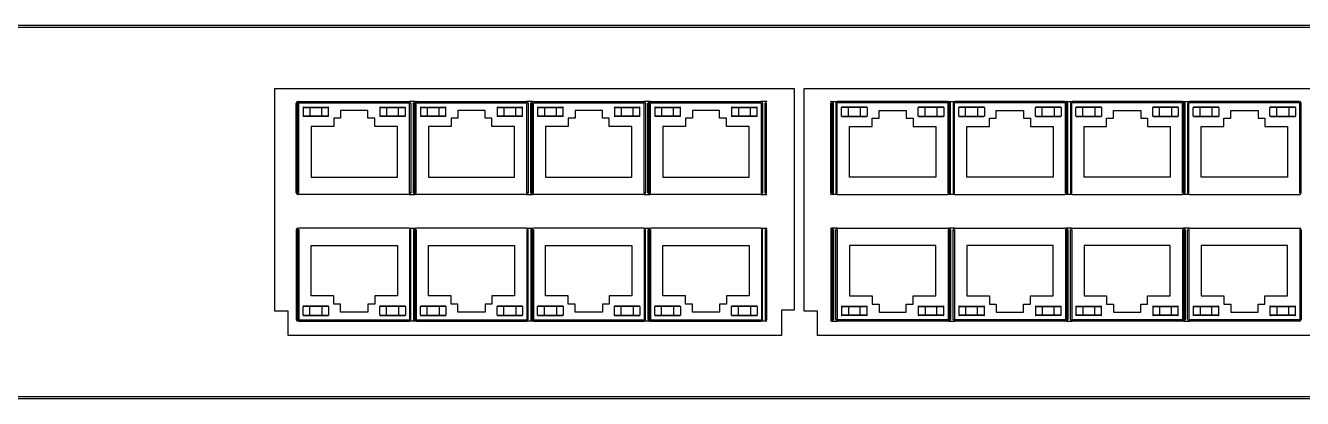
# Model space of a CAD drawing. Header units: inches. Extents: x 29 to 2254, y 8 to 2046.
# Drawn here: x 1955 to 2099.4, y 1106.9 to 1149.1 of the extents above; entities that cross this region are included whole.
import ezdxf

# ---------------------------------------------------------------- set-up
doc = ezdxf.new("R2010")
doc.units = ezdxf.units.IN
doc.header["$MEASUREMENT"] = 0

# ---------------------------------------------------------------- blocks, each defined once
blk = doc.blocks.new('net 1u')
for p, q in [((997685.89, 52129.94), (997685.89, 52140.06)), ((997686.03, 52129.89), (997686.03, 52140.11)), ((997686.03, 52129.94), (997686.03, 52140.06)), ((997686.18, 52129.89), (997686.18, 52140.11)), ((997686.18, 52140.11), (997698.71, 52140.11)), ((997686.23, 52140.26), (997698.67, 52140.26)), ((997686.66, 52139.59), (997686.66, 52138.61)), ((997686.66, 52139.59), (997689.55, 52139.59)), ((997686.7, 52139.63), (997689.51, 52139.63)), ((997687.43, 52139.63), (997687.43, 52138.57)), ((997688.78, 52138.57), (997688.78, 52139.63)), ((997689.55, 52138.61), (997689.55, 52139.59)), ((997690.9, 52139.24), (997690.9, 52138.36)), ((997693.99, 52139.24), (997690.9, 52139.24)), ((997693.99, 52138.36), (997693.99, 52139.24)), ((997695.34, 52139.59), (997695.34, 52138.61)), ((997695.34, 52139.59), (997698.23, 52139.59)), ((997695.38, 52139.63), (997698.19, 52139.63)), ((997696.11, 52139.63), (997696.11, 52138.57)), ((997697.46, 52138.57), (997697.46, 52139.63)), ((997698.23, 52138.61), (997698.23, 52139.59)), ((997699.34, 52140.26), (997698.67, 52140.26)), ((997698.71, 52129.89), (997698.71, 52140.11)), ((997698.86, 52140.06), (997698.86, 52129.94)), ((997699.15, 52129.94), (997699.15, 52140.06)), ((997699.29, 52129.89), (997699.29, 52140.11)), ((997699.29, 52129.94), (997699.29, 52140.06)), ((997699.44, 52129.89), (997699.44, 52140.11)), ((997699.44, 52140.11), (997711.97, 52140.11)), ((997699.49, 52140.26), (997711.92, 52140.26)), ((997699.92, 52139.59), (997699.92, 52138.61)), ((997699.92, 52139.59), (997702.81, 52139.59)), ((997699.96, 52139.63), (997702.77, 52139.63)), ((997700.69, 52139.63), (997700.69, 52138.57)), ((997702.04, 52138.57), (997702.04, 52139.63)), ((997702.81, 52138.61), (997702.81, 52139.59)), ((997704.16, 52139.24), (997704.16, 52138.36)), ((997707.25, 52139.24), (997704.16, 52139.24)), ((997707.25, 52138.36), (997707.25, 52139.24)), ((997708.6, 52139.59), (997708.6, 52138.61)), ((997708.6, 52139.59), (997711.49, 52139.59)), ((997708.64, 52139.63), (997711.45, 52139.63)), ((997709.37, 52139.63), (997709.37, 52138.57)), ((997710.72, 52138.57), (997710.72, 52139.63)), ((997711.49, 52138.61), (997711.49, 52139.59)), ((997712.6, 52140.26), (997711.92, 52140.26)), ((997711.97, 52129.89), (997711.97, 52140.11)), ((997712.12, 52140.06), (997712.12, 52129.94)), ((997712.41, 52129.94), (997712.41, 52140.06)), ((997712.55, 52129.89), (997712.55, 52140.11)), ((997712.55, 52129.94), (997712.55, 52140.06)), ((997712.7, 52129.89), (997712.7, 52140.11)), ((997712.7, 52140.11), (997725.23, 52140.11)), ((997712.74, 52140.26), (997725.18, 52140.26)), ((997713.18, 52139.59), (997713.18, 52138.61)), ((997713.18, 52139.59), (997716.07, 52139.59)), ((997713.22, 52139.63), (997716.03, 52139.63)), ((997713.95, 52139.63), (997713.95, 52138.57)), ((997715.3, 52138.57), (997715.3, 52139.63)), ((997716.07, 52138.61), (997716.07, 52139.59)), ((997717.42, 52139.24), (997717.42, 52138.36)), ((997720.51, 52139.24), (997717.42, 52139.24)), ((997720.51, 52138.36), (997720.51, 52139.24)), ((997721.86, 52139.59), (997721.86, 52138.61)), ((997721.86, 52139.59), (997724.75, 52139.59)), ((997721.89, 52139.63), (997724.71, 52139.63)), ((997722.63, 52139.63), (997722.63, 52138.57)), ((997723.98, 52138.57), (997723.98, 52139.63)), ((997724.75, 52138.61), (997724.75, 52139.59)), ((997725.86, 52140.26), (997725.18, 52140.26)), ((997725.23, 52129.89), (997725.23, 52140.11)), ((997725.38, 52140.06), (997725.38, 52129.94)), ((997725.66, 52129.94), (997725.66, 52140.06)), ((997725.81, 52129.89), (997725.81, 52140.11)), ((997725.81, 52129.94), (997725.81, 52140.06)), ((997725.95, 52129.89), (997725.95, 52140.11)), ((997725.95, 52140.11), (997738.49, 52140.11)), ((997726, 52140.26), (997738.44, 52140.26)), ((997726.44, 52139.59), (997726.44, 52138.61)), ((997726.44, 52139.59), (997729.33, 52139.59)), ((997726.47, 52139.63), (997729.29, 52139.63)), ((997727.21, 52139.63), (997727.21, 52138.57)), ((997728.56, 52138.57), (997728.56, 52139.63)), ((997729.33, 52138.61), (997729.33, 52139.59)), ((997730.68, 52139.24), (997730.68, 52138.36)), ((997733.76, 52139.24), (997730.68, 52139.24)), ((997733.76, 52138.36), (997733.76, 52139.24)), ((997735.11, 52139.59), (997735.11, 52138.61)), ((997735.11, 52139.59), (997738.01, 52139.59)), ((997735.15, 52139.63), (997737.97, 52139.63)), ((997735.89, 52139.63), (997735.89, 52138.57)), ((997737.24, 52138.57), (997737.24, 52139.63)), ((997738.01, 52138.61), (997738.01, 52139.59)), ((997739.12, 52140.26), (997738.44, 52140.26)), ((997738.49, 52129.89), (997738.49, 52140.11)), ((997738.63, 52140.06), (997738.63, 52129.94)), ((997738.92, 52129.94), (997738.92, 52140.06)), ((997739.07, 52129.89), (997739.07, 52140.11)), ((997746.34, 52129.89), (997746.34, 52140.11)), ((997746.44, 52140.26), (997747.11, 52140.26)), ((997746.48, 52129.89), (997746.48, 52140.11)), ((997746.48, 52129.94), (997746.48, 52140.06)), ((997746.63, 52129.94), (997746.63, 52140.06)), ((997746.92, 52140.06), (997746.92, 52129.94)), ((997747.06, 52129.89), (997747.06, 52140.11)), ((997759.6, 52140.11), (997747.06, 52140.11)), ((997759.55, 52140.26), (997747.11, 52140.26)), ((997747.54, 52138.61), (997747.54, 52139.59)), ((997750.44, 52139.59), (997747.54, 52139.59)), ((997750.4, 52139.63), (997747.58, 52139.63)), ((997748.32, 52138.57), (997748.32, 52139.63)), ((997749.67, 52139.63), (997749.67, 52138.57)), ((997750.44, 52139.59), (997750.44, 52138.61)), ((997751.79, 52138.36), (997751.79, 52139.24)), ((997751.79, 52139.24), (997754.87, 52139.24)), ((997754.87, 52139.24), (997754.87, 52138.36)), ((997756.22, 52138.61), (997756.22, 52139.59)), ((997759.12, 52139.59), (997756.22, 52139.59)), ((997759.08, 52139.63), (997756.26, 52139.63)), ((997756.99, 52138.57), (997756.99, 52139.63)), ((997758.34, 52139.63), (997758.34, 52138.57)), ((997759.12, 52139.59), (997759.12, 52138.61)), ((997759.6, 52129.89), (997759.6, 52140.11)), ((997759.69, 52140.26), (997760.37, 52140.26)), ((997759.74, 52129.89), (997759.74, 52140.11)), ((997759.74, 52129.94), (997759.74, 52140.06)), ((997759.89, 52129.94), (997759.89, 52140.06)), ((997760.18, 52140.06), (997760.18, 52129.94)), ((997760.32, 52129.89), (997760.32, 52140.11)), ((997772.86, 52140.11), (997760.32, 52140.11)), ((997772.81, 52140.26), (997760.37, 52140.26)), ((997760.8, 52138.61), (997760.8, 52139.59)), ((997763.7, 52139.59), (997760.8, 52139.59)), ((997763.66, 52139.63), (997760.84, 52139.63)), ((997761.57, 52138.57), (997761.57, 52139.63)), ((997762.92, 52139.63), (997762.92, 52138.57)), ((997763.7, 52139.59), (997763.7, 52138.61)), ((997765.05, 52138.36), (997765.05, 52139.24)), ((997765.05, 52139.24), (997768.13, 52139.24)), ((997768.13, 52139.24), (997768.13, 52138.36)), ((997769.48, 52138.61), (997769.48, 52139.59)), ((997772.37, 52139.59), (997769.48, 52139.59)), ((997772.34, 52139.63), (997769.52, 52139.63)), ((997770.25, 52138.57), (997770.25, 52139.63)), ((997771.6, 52139.63), (997771.6, 52138.57)), ((997772.37, 52139.59), (997772.37, 52138.61)), ((997772.86, 52129.89), (997772.86, 52140.11)), ((997772.95, 52140.26), (997773.63, 52140.26)), ((997773, 52129.89), (997773, 52140.11)), ((997773, 52129.94), (997773, 52140.06)), ((997773.15, 52129.94), (997773.15, 52140.06)), ((997773.43, 52140.06), (997773.43, 52129.94)), ((997773.58, 52129.89), (997773.58, 52140.11)), ((997786.11, 52140.11), (997773.58, 52140.11)), ((997786.07, 52140.26), (997773.63, 52140.26)), ((997774.06, 52138.61), (997774.06, 52139.59)), ((997776.95, 52139.59), (997774.06, 52139.59)), ((997776.92, 52139.63), (997774.1, 52139.63)), ((997774.83, 52138.57), (997774.83, 52139.63)), ((997776.18, 52139.63), (997776.18, 52138.57)), ((997776.95, 52139.59), (997776.95, 52138.61)), ((997778.3, 52138.36), (997778.3, 52139.24)), ((997778.3, 52139.24), (997781.39, 52139.24)), ((997781.39, 52139.24), (997781.39, 52138.36)), ((997782.74, 52138.61), (997782.74, 52139.59)), ((997785.63, 52139.59), (997782.74, 52139.59)), ((997785.59, 52139.63), (997782.78, 52139.63)), ((997783.51, 52138.57), (997783.51, 52139.63)), ((997784.86, 52139.63), (997784.86, 52138.57)), ((997785.63, 52139.59), (997785.63, 52138.61)), ((997786.11, 52129.89), (997786.11, 52140.11)), ((997786.21, 52140.26), (997786.89, 52140.26)), ((997786.26, 52129.89), (997786.26, 52140.11)), ((997786.26, 52129.94), (997786.26, 52140.06)), ((997786.4, 52129.94), (997786.4, 52140.06)), ((997786.69, 52140.06), (997786.69, 52129.94)), ((997786.84, 52129.89), (997786.84, 52140.11)), ((997799.37, 52140.11), (997786.84, 52140.11)), ((997799.32, 52140.26), (997786.89, 52140.26)), ((997787.32, 52138.61), (997787.32, 52139.59)), ((997790.21, 52139.59), (997787.32, 52139.59)), ((997790.17, 52139.63), (997787.36, 52139.63)), ((997788.09, 52138.57), (997788.09, 52139.63)), ((997789.44, 52139.63), (997789.44, 52138.57)), ((997790.21, 52139.59), (997790.21, 52138.61)), ((997791.56, 52138.36), (997791.56, 52139.24)), ((997791.56, 52139.24), (997794.65, 52139.24)), ((997794.65, 52139.24), (997794.65, 52138.36)), ((997796, 52138.61), (997796, 52139.59)), ((997798.89, 52139.59), (997796, 52139.59)), ((997798.85, 52139.63), (997796.04, 52139.63)), ((997796.77, 52138.57), (997796.77, 52139.63)), ((997798.12, 52139.63), (997798.12, 52138.57)), ((997798.89, 52139.59), (997798.89, 52138.61)), ((997799.37, 52129.89), (997799.37, 52140.11)), ((997799.52, 52129.94), (997799.52, 52140.06)), ((997689.55, 52138.61), (997686.66, 52138.61)), ((997689.51, 52138.57), (997686.7, 52138.57)), ((997690.13, 52138.36), (997690.13, 52137.41)), ((997690.9, 52138.36), (997690.13, 52138.36)), ((997694.76, 52138.36), (997693.99, 52138.36)), ((997694.76, 52137.41), (997694.76, 52138.36)), ((997698.23, 52138.61), (997695.34, 52138.61)), ((997698.19, 52138.57), (997695.38, 52138.57)), ((997702.81, 52138.61), (997699.92, 52138.61)), ((997702.77, 52138.57), (997699.96, 52138.57)), ((997703.39, 52138.36), (997703.39, 52137.41)), ((997704.16, 52138.36), (997703.39, 52138.36)), ((997708.02, 52138.36), (997707.25, 52138.36)), ((997708.02, 52137.41), (997708.02, 52138.36)), ((997711.49, 52138.61), (997708.6, 52138.61)), ((997711.45, 52138.57), (997708.64, 52138.57)), ((997716.07, 52138.61), (997713.18, 52138.61)), ((997716.03, 52138.57), (997713.22, 52138.57)), ((997716.65, 52138.36), (997716.65, 52137.41)), ((997717.42, 52138.36), (997716.65, 52138.36)), ((997721.28, 52138.36), (997720.51, 52138.36)), ((997721.28, 52137.41), (997721.28, 52138.36)), ((997724.75, 52138.61), (997721.86, 52138.61)), ((997724.71, 52138.57), (997721.89, 52138.57)), ((997729.33, 52138.61), (997726.44, 52138.61)), ((997729.29, 52138.57), (997726.47, 52138.57)), ((997729.91, 52138.36), (997729.91, 52137.41)), ((997730.68, 52138.36), (997729.91, 52138.36)), ((997734.54, 52138.36), (997733.76, 52138.36)), ((997734.54, 52137.41), (997734.54, 52138.36)), ((997738.01, 52138.61), (997735.11, 52138.61)), ((997737.97, 52138.57), (997735.15, 52138.57)), ((997747.54, 52138.61), (997750.44, 52138.61)), ((997747.58, 52138.57), (997750.4, 52138.57)), ((997751.02, 52137.41), (997751.02, 52138.36)), ((997751.02, 52138.36), (997751.79, 52138.36)), ((997754.87, 52138.36), (997755.64, 52138.36)), ((997755.64, 52138.36), (997755.64, 52137.41)), ((997756.22, 52138.61), (997759.12, 52138.61)), ((997756.26, 52138.57), (997759.08, 52138.57)), ((997760.8, 52138.61), (997763.7, 52138.61)), ((997760.84, 52138.57), (997763.66, 52138.57)), ((997764.27, 52137.41), (997764.27, 52138.36)), ((997764.27, 52138.36), (997765.05, 52138.36)), ((997768.13, 52138.36), (997768.9, 52138.36)), ((997768.9, 52138.36), (997768.9, 52137.41)), ((997769.48, 52138.61), (997772.37, 52138.61)), ((997769.52, 52138.57), (997772.34, 52138.57)), ((997774.06, 52138.61), (997776.95, 52138.61)), ((997774.1, 52138.57), (997776.92, 52138.57)), ((997777.53, 52137.41), (997777.53, 52138.36)), ((997777.53, 52138.36), (997778.3, 52138.36)), ((997781.39, 52138.36), (997782.16, 52138.36)), ((997782.16, 52138.36), (997782.16, 52137.41)), ((997782.74, 52138.61), (997785.63, 52138.61)), ((997782.78, 52138.57), (997785.59, 52138.57)), ((997787.32, 52138.61), (997790.21, 52138.61)), ((997787.36, 52138.57), (997790.17, 52138.57)), ((997790.79, 52137.41), (997790.79, 52138.36)), ((997790.79, 52138.36), (997791.56, 52138.36)), ((997794.65, 52138.36), (997795.42, 52138.36)), ((997795.42, 52138.36), (997795.42, 52137.41)), ((997796, 52138.61), (997798.89, 52138.61)), ((997796.04, 52138.57), (997798.85, 52138.57)), ((997687.57, 52137.41), (997687.57, 52131.69)), ((997690.13, 52137.41), (997687.57, 52137.41)), ((997697.33, 52137.41), (997694.76, 52137.41)), ((997697.33, 52131.69), (997697.33, 52137.41)), ((997700.83, 52137.41), (997700.83, 52131.69)), ((997703.39, 52137.41), (997700.83, 52137.41)), ((997710.58, 52137.41), (997708.02, 52137.41)), ((997710.58, 52131.69), (997710.58, 52137.41)), ((997714.08, 52137.41), (997714.08, 52131.69)), ((997716.65, 52137.41), (997714.08, 52137.41)), ((997723.84, 52137.41), (997721.28, 52137.41)), ((997723.84, 52131.69), (997723.84, 52137.41)), ((997727.34, 52137.41), (997727.34, 52131.69)), ((997729.91, 52137.41), (997727.34, 52137.41)), ((997737.1, 52137.41), (997734.54, 52137.41)), ((997737.1, 52131.69), (997737.1, 52137.41)), ((997748.45, 52131.69), (997748.45, 52137.41)), ((997748.45, 52137.41), (997751.02, 52137.41)), ((997755.64, 52137.41), (997758.21, 52137.41)), ((997758.21, 52137.41), (997758.21, 52131.69)), ((997761.71, 52131.69), (997761.71, 52137.41)), ((997761.71, 52137.41), (997764.27, 52137.41)), ((997768.9, 52137.41), (997771.47, 52137.41)), ((997771.47, 52137.41), (997771.47, 52131.69)), ((997774.97, 52131.69), (997774.97, 52137.41)), ((997774.97, 52137.41), (997777.53, 52137.41)), ((997782.16, 52137.41), (997784.73, 52137.41)), ((997784.73, 52137.41), (997784.73, 52131.69)), ((997788.23, 52131.69), (997788.23, 52137.41)), ((997788.23, 52137.41), (997790.79, 52137.41)), ((997795.42, 52137.41), (997797.98, 52137.41)), ((997797.98, 52137.41), (997797.98, 52131.69)), ((997687.57, 52131.69), (997697.33, 52131.69)), ((997700.83, 52131.69), (997710.58, 52131.69)), ((997714.08, 52131.69), (997723.84, 52131.69)), ((997727.34, 52131.69), (997737.1, 52131.69)), ((997758.21, 52131.69), (997748.45, 52131.69)), ((997771.47, 52131.69), (997761.71, 52131.69)), ((997784.73, 52131.69), (997774.97, 52131.69)), ((997797.98, 52131.69), (997788.23, 52131.69)), ((997698.67, 52129.75), (997686.23, 52129.75)), ((997698.67, 52129.75), (997699.34, 52129.75)), ((997711.92, 52129.75), (997699.49, 52129.75)), ((997711.92, 52129.75), (997712.6, 52129.75)), ((997725.18, 52129.75), (997712.74, 52129.75)), ((997725.18, 52129.75), (997725.86, 52129.75)), ((997738.44, 52129.75), (997726, 52129.75)), ((997738.44, 52129.75), (997739.12, 52129.75)), ((997747.11, 52129.75), (997746.44, 52129.75)), ((997747.11, 52129.75), (997759.55, 52129.75)), ((997760.37, 52129.75), (997759.69, 52129.75)), ((997760.37, 52129.75), (997772.81, 52129.75)), ((997773.63, 52129.75), (997772.95, 52129.75)), ((997773.63, 52129.75), (997786.07, 52129.75)), ((997786.89, 52129.75), (997786.21, 52129.75)), ((997786.89, 52129.75), (997799.32, 52129.75)), ((997698.67, 52125.93), (997686.23, 52125.93)), ((997698.67, 52125.93), (997699.34, 52125.93)), ((997711.92, 52125.93), (997699.49, 52125.93)), ((997711.92, 52125.93), (997712.6, 52125.93)), ((997725.18, 52125.93), (997712.74, 52125.93)), ((997725.18, 52125.93), (997725.86, 52125.93)), ((997738.44, 52125.93), (997726, 52125.93)), ((997738.44, 52125.93), (997739.12, 52125.93)), ((997747.11, 52125.93), (997746.44, 52125.93)), ((997747.11, 52125.93), (997759.55, 52125.93)), ((997760.37, 52125.93), (997759.69, 52125.93)), ((997760.37, 52125.93), (997772.81, 52125.93)), ((997773.63, 52125.93), (997772.95, 52125.93)), ((997773.63, 52125.93), (997786.07, 52125.93)), ((997786.89, 52125.93), (997786.21, 52125.93)), ((997786.89, 52125.93), (997799.32, 52125.93)), ((997685.89, 52125.74), (997685.89, 52115.61)), ((997686.03, 52125.79), (997686.03, 52115.57)), ((997686.03, 52125.74), (997686.03, 52115.61)), ((997686.18, 52125.79), (997686.18, 52115.57)), ((997698.71, 52125.79), (997698.71, 52115.57)), ((997698.86, 52115.61), (997698.86, 52125.74)), ((997699.15, 52125.74), (997699.15, 52115.61)), ((997699.29, 52125.79), (997699.29, 52115.57)), ((997699.29, 52125.74), (997699.29, 52115.61)), ((997699.44, 52125.79), (997699.44, 52115.57)), ((997711.97, 52125.79), (997711.97, 52115.57)), ((997712.12, 52115.61), (997712.12, 52125.74)), ((997712.41, 52125.74), (997712.41, 52115.61)), ((997712.55, 52125.79), (997712.55, 52115.57)), ((997712.55, 52125.74), (997712.55, 52115.61)), ((997712.7, 52125.79), (997712.7, 52115.57)), ((997725.23, 52125.79), (997725.23, 52115.57)), ((997725.38, 52115.61), (997725.38, 52125.74)), ((997725.66, 52125.74), (997725.66, 52115.61)), ((997725.81, 52125.79), (997725.81, 52115.57)), ((997725.81, 52125.74), (997725.81, 52115.61)), ((997725.95, 52125.79), (997725.95, 52115.57)), ((997738.49, 52125.79), (997738.49, 52115.57)), ((997738.63, 52115.61), (997738.63, 52125.74)), ((997738.92, 52125.74), (997738.92, 52115.61)), ((997739.07, 52125.79), (997739.07, 52115.57)), ((997746.34, 52125.79), (997746.34, 52115.57)), ((997746.48, 52125.79), (997746.48, 52115.57)), ((997746.48, 52125.74), (997746.48, 52115.61)), ((997746.63, 52125.74), (997746.63, 52115.61)), ((997746.92, 52115.61), (997746.92, 52125.74)), ((997747.06, 52125.79), (997747.06, 52115.57)), ((997759.6, 52125.79), (997759.6, 52115.57)), ((997759.74, 52125.79), (997759.74, 52115.57)), ((997759.74, 52125.74), (997759.74, 52115.61)), ((997759.89, 52125.74), (997759.89, 52115.61)), ((997760.18, 52115.61), (997760.18, 52125.74)), ((997760.32, 52125.79), (997760.32, 52115.57)), ((997772.86, 52125.79), (997772.86, 52115.57)), ((997773, 52125.79), (997773, 52115.57)), ((997773, 52125.74), (997773, 52115.61)), ((997773.15, 52125.74), (997773.15, 52115.61)), ((997773.43, 52115.61), (997773.43, 52125.74)), ((997773.58, 52125.79), (997773.58, 52115.57)), ((997786.11, 52125.79), (997786.11, 52115.57)), ((997786.26, 52125.79), (997786.26, 52115.57)), ((997786.26, 52125.74), (997786.26, 52115.61)), ((997786.4, 52125.74), (997786.4, 52115.61)), ((997786.69, 52115.61), (997786.69, 52125.74)), ((997786.84, 52125.79), (997786.84, 52115.57)), ((997799.37, 52125.79), (997799.37, 52115.57)), ((997799.52, 52125.74), (997799.52, 52115.61)), ((997687.57, 52118.27), (997687.57, 52123.98)), ((997687.57, 52123.98), (997697.33, 52123.98)), ((997697.33, 52123.98), (997697.33, 52118.27)), ((997700.83, 52118.27), (997700.83, 52123.98)), ((997700.83, 52123.98), (997710.58, 52123.98)), ((997710.58, 52123.98), (997710.58, 52118.27)), ((997714.08, 52118.27), (997714.08, 52123.98)), ((997714.08, 52123.98), (997723.84, 52123.98)), ((997723.84, 52123.98), (997723.84, 52118.27)), ((997727.34, 52118.27), (997727.34, 52123.98)), ((997727.34, 52123.98), (997737.1, 52123.98)), ((997737.1, 52123.98), (997737.1, 52118.27)), ((997748.45, 52123.98), (997748.45, 52118.27)), ((997758.21, 52123.98), (997748.45, 52123.98)), ((997758.21, 52118.27), (997758.21, 52123.98)), ((997761.71, 52123.98), (997761.71, 52118.27)), ((997771.47, 52123.98), (997761.71, 52123.98)), ((997771.47, 52118.27), (997771.47, 52123.98)), ((997774.97, 52123.98), (997774.97, 52118.27)), ((997784.73, 52123.98), (997774.97, 52123.98)), ((997784.73, 52118.27), (997784.73, 52123.98)), ((997788.23, 52123.98), (997788.23, 52118.27)), ((997797.98, 52123.98), (997788.23, 52123.98)), ((997797.98, 52118.27), (997797.98, 52123.98)), ((997690.13, 52118.27), (997687.57, 52118.27)), ((997690.13, 52117.32), (997690.13, 52118.27)), ((997690.9, 52117.32), (997690.13, 52117.32)), ((997690.9, 52116.43), (997690.9, 52117.32)), ((997693.99, 52117.32), (997693.99, 52116.43)), ((997694.76, 52117.32), (997693.99, 52117.32)), ((997694.76, 52118.27), (997694.76, 52117.32)), ((997697.33, 52118.27), (997694.76, 52118.27)), ((997703.39, 52118.27), (997700.83, 52118.27)), ((997703.39, 52117.32), (997703.39, 52118.27)), ((997704.16, 52117.32), (997703.39, 52117.32)), ((997704.16, 52116.43), (997704.16, 52117.32)), ((997707.25, 52117.32), (997707.25, 52116.43)), ((997708.02, 52117.32), (997707.25, 52117.32)), ((997708.02, 52118.27), (997708.02, 52117.32)), ((997710.58, 52118.27), (997708.02, 52118.27)), ((997716.65, 52118.27), (997714.08, 52118.27)), ((997716.65, 52117.32), (997716.65, 52118.27)), ((997717.42, 52117.32), (997716.65, 52117.32)), ((997717.42, 52116.43), (997717.42, 52117.32)), ((997720.51, 52117.32), (997720.51, 52116.43)), ((997721.28, 52117.32), (997720.51, 52117.32)), ((997721.28, 52118.27), (997721.28, 52117.32)), ((997723.84, 52118.27), (997721.28, 52118.27)), ((997729.91, 52118.27), (997727.34, 52118.27)), ((997729.91, 52117.32), (997729.91, 52118.27)), ((997730.68, 52117.32), (997729.91, 52117.32)), ((997730.68, 52116.43), (997730.68, 52117.32)), ((997733.76, 52117.32), (997733.76, 52116.43)), ((997734.54, 52117.32), (997733.76, 52117.32)), ((997734.54, 52118.27), (997734.54, 52117.32)), ((997737.1, 52118.27), (997734.54, 52118.27)), ((997748.45, 52118.27), (997751.02, 52118.27)), ((997751.02, 52118.27), (997751.02, 52117.32)), ((997751.02, 52117.32), (997751.79, 52117.32)), ((997751.79, 52117.32), (997751.79, 52116.43)), ((997754.87, 52116.43), (997754.87, 52117.32)), ((997754.87, 52117.32), (997755.64, 52117.32)), ((997755.64, 52117.32), (997755.64, 52118.27)), ((997755.64, 52118.27), (997758.21, 52118.27)), ((997761.71, 52118.27), (997764.27, 52118.27)), ((997764.27, 52118.27), (997764.27, 52117.32)), ((997764.27, 52117.32), (997765.05, 52117.32)), ((997765.05, 52117.32), (997765.05, 52116.43)), ((997768.13, 52116.43), (997768.13, 52117.32)), ((997768.13, 52117.32), (997768.9, 52117.32)), ((997768.9, 52117.32), (997768.9, 52118.27)), ((997768.9, 52118.27), (997771.47, 52118.27)), ((997774.97, 52118.27), (997777.53, 52118.27)), ((997777.53, 52118.27), (997777.53, 52117.32)), ((997777.53, 52117.32), (997778.3, 52117.32)), ((997778.3, 52117.32), (997778.3, 52116.43)), ((997781.39, 52116.43), (997781.39, 52117.32)), ((997781.39, 52117.32), (997782.16, 52117.32)), ((997782.16, 52117.32), (997782.16, 52118.27)), ((997782.16, 52118.27), (997784.73, 52118.27)), ((997788.23, 52118.27), (997790.79, 52118.27)), ((997790.79, 52118.27), (997790.79, 52117.32)), ((997790.79, 52117.32), (997791.56, 52117.32)), ((997791.56, 52117.32), (997791.56, 52116.43)), ((997794.65, 52116.43), (997794.65, 52117.32)), ((997794.65, 52117.32), (997795.42, 52117.32)), ((997795.42, 52117.32), (997795.42, 52118.27)), ((997795.42, 52118.27), (997797.98, 52118.27)), ((997686.66, 52116.09), (997686.66, 52117.07)), ((997689.55, 52117.07), (997686.66, 52117.07)), ((997686.66, 52116.09), (997689.55, 52116.09)), ((997689.51, 52117.11), (997686.7, 52117.11)), ((997686.7, 52116.05), (997689.51, 52116.05)), ((997687.43, 52116.05), (997687.43, 52117.11)), ((997688.78, 52117.11), (997688.78, 52116.05)), ((997689.55, 52117.07), (997689.55, 52116.09)), ((997693.99, 52116.43), (997690.9, 52116.43)), ((997695.34, 52116.09), (997695.34, 52117.07)), ((997698.23, 52117.07), (997695.34, 52117.07)), ((997695.34, 52116.09), (997698.23, 52116.09)), ((997698.19, 52117.11), (997695.38, 52117.11)), ((997695.38, 52116.05), (997698.19, 52116.05)), ((997696.11, 52116.05), (997696.11, 52117.11)), ((997697.46, 52117.11), (997697.46, 52116.05)), ((997698.23, 52117.07), (997698.23, 52116.09)), ((997699.92, 52116.09), (997699.92, 52117.07)), ((997702.81, 52117.07), (997699.92, 52117.07)), ((997699.92, 52116.09), (997702.81, 52116.09)), ((997702.77, 52117.11), (997699.96, 52117.11)), ((997699.96, 52116.05), (997702.77, 52116.05)), ((997700.69, 52116.05), (997700.69, 52117.11)), ((997702.04, 52117.11), (997702.04, 52116.05)), ((997702.81, 52117.07), (997702.81, 52116.09)), ((997707.25, 52116.43), (997704.16, 52116.43)), ((997708.6, 52116.09), (997708.6, 52117.07)), ((997711.49, 52117.07), (997708.6, 52117.07)), ((997708.6, 52116.09), (997711.49, 52116.09)), ((997711.45, 52117.11), (997708.64, 52117.11)), ((997708.64, 52116.05), (997711.45, 52116.05)), ((997709.37, 52116.05), (997709.37, 52117.11)), ((997710.72, 52117.11), (997710.72, 52116.05)), ((997711.49, 52117.07), (997711.49, 52116.09)), ((997713.18, 52116.09), (997713.18, 52117.07)), ((997716.07, 52117.07), (997713.18, 52117.07)), ((997713.18, 52116.09), (997716.07, 52116.09)), ((997716.03, 52117.11), (997713.22, 52117.11)), ((997713.22, 52116.05), (997716.03, 52116.05)), ((997713.95, 52116.05), (997713.95, 52117.11)), ((997715.3, 52117.11), (997715.3, 52116.05)), ((997716.07, 52117.07), (997716.07, 52116.09)), ((997720.51, 52116.43), (997717.42, 52116.43)), ((997721.86, 52116.09), (997721.86, 52117.07)), ((997724.75, 52117.07), (997721.86, 52117.07)), ((997721.86, 52116.09), (997724.75, 52116.09)), ((997724.71, 52117.11), (997721.89, 52117.11)), ((997721.89, 52116.05), (997724.71, 52116.05)), ((997722.63, 52116.05), (997722.63, 52117.11)), ((997723.98, 52117.11), (997723.98, 52116.05)), ((997724.75, 52117.07), (997724.75, 52116.09)), ((997726.44, 52116.09), (997726.44, 52117.07)), ((997729.33, 52117.07), (997726.44, 52117.07)), ((997726.44, 52116.09), (997729.33, 52116.09)), ((997729.29, 52117.11), (997726.47, 52117.11)), ((997726.47, 52116.05), (997729.29, 52116.05)), ((997727.21, 52116.05), (997727.21, 52117.11)), ((997728.56, 52117.11), (997728.56, 52116.05)), ((997729.33, 52117.07), (997729.33, 52116.09)), ((997733.76, 52116.43), (997730.68, 52116.43)), ((997735.11, 52116.09), (997735.11, 52117.07)), ((997738.01, 52117.07), (997735.11, 52117.07)), ((997735.11, 52116.09), (997738.01, 52116.09)), ((997737.97, 52117.11), (997735.15, 52117.11)), ((997735.15, 52116.05), (997737.97, 52116.05)), ((997735.89, 52116.05), (997735.89, 52117.11)), ((997737.24, 52117.11), (997737.24, 52116.05)), ((997738.01, 52117.07), (997738.01, 52116.09)), ((997747.54, 52117.07), (997747.54, 52116.09)), ((997747.54, 52117.07), (997750.44, 52117.07)), ((997750.44, 52116.09), (997747.54, 52116.09)), ((997747.58, 52117.11), (997750.4, 52117.11)), ((997750.4, 52116.05), (997747.58, 52116.05)), ((997748.32, 52117.11), (997748.32, 52116.05)), ((997749.67, 52116.05), (997749.67, 52117.11)), ((997750.44, 52116.09), (997750.44, 52117.07)), ((997751.79, 52116.43), (997754.87, 52116.43)), ((997756.22, 52117.07), (997756.22, 52116.09)), ((997756.22, 52117.07), (997759.12, 52117.07)), ((997759.12, 52116.09), (997756.22, 52116.09)), ((997756.26, 52117.11), (997759.08, 52117.11)), ((997759.08, 52116.05), (997756.26, 52116.05)), ((997756.99, 52117.11), (997756.99, 52116.05)), ((997758.34, 52116.05), (997758.34, 52117.11)), ((997759.12, 52116.09), (997759.12, 52117.07)), ((997760.8, 52117.07), (997760.8, 52116.09)), ((997760.8, 52117.07), (997763.7, 52117.07)), ((997763.7, 52116.09), (997760.8, 52116.09)), ((997760.84, 52117.11), (997763.66, 52117.11)), ((997763.66, 52116.05), (997760.84, 52116.05)), ((997761.57, 52117.11), (997761.57, 52116.05)), ((997762.92, 52116.05), (997762.92, 52117.11)), ((997763.7, 52116.09), (997763.7, 52117.07)), ((997765.05, 52116.43), (997768.13, 52116.43)), ((997769.48, 52117.07), (997769.48, 52116.09)), ((997769.48, 52117.07), (997772.37, 52117.07)), ((997772.37, 52116.09), (997769.48, 52116.09)), ((997769.52, 52117.11), (997772.34, 52117.11)), ((997772.34, 52116.05), (997769.52, 52116.05)), ((997770.25, 52117.11), (997770.25, 52116.05)), ((997771.6, 52116.05), (997771.6, 52117.11)), ((997772.37, 52116.09), (997772.37, 52117.07)), ((997774.06, 52117.07), (997774.06, 52116.09)), ((997774.06, 52117.07), (997776.95, 52117.07)), ((997776.95, 52116.09), (997774.06, 52116.09)), ((997774.1, 52117.11), (997776.92, 52117.11)), ((997776.92, 52116.05), (997774.1, 52116.05)), ((997774.83, 52117.11), (997774.83, 52116.05)), ((997776.18, 52116.05), (997776.18, 52117.11)), ((997776.95, 52116.09), (997776.95, 52117.07)), ((997778.3, 52116.43), (997781.39, 52116.43)), ((997782.74, 52117.07), (997782.74, 52116.09)), ((997782.74, 52117.07), (997785.63, 52117.07)), ((997785.63, 52116.09), (997782.74, 52116.09)), ((997782.78, 52117.11), (997785.59, 52117.11)), ((997785.59, 52116.05), (997782.78, 52116.05)), ((997783.51, 52117.11), (997783.51, 52116.05)), ((997784.86, 52116.05), (997784.86, 52117.11)), ((997785.63, 52116.09), (997785.63, 52117.07)), ((997787.32, 52117.07), (997787.32, 52116.09)), ((997787.32, 52117.07), (997790.21, 52117.07)), ((997790.21, 52116.09), (997787.32, 52116.09)), ((997787.36, 52117.11), (997790.17, 52117.11)), ((997790.17, 52116.05), (997787.36, 52116.05)), ((997788.09, 52117.11), (997788.09, 52116.05)), ((997789.44, 52116.05), (997789.44, 52117.11)), ((997790.21, 52116.09), (997790.21, 52117.07)), ((997791.56, 52116.43), (997794.65, 52116.43)), ((997796, 52117.07), (997796, 52116.09)), ((997796, 52117.07), (997798.89, 52117.07)), ((997798.89, 52116.09), (997796, 52116.09)), ((997796.04, 52117.11), (997798.85, 52117.11)), ((997798.85, 52116.05), (997796.04, 52116.05)), ((997796.77, 52117.11), (997796.77, 52116.05)), ((997798.12, 52116.05), (997798.12, 52117.11)), ((997798.89, 52116.09), (997798.89, 52117.07)), ((997686.18, 52115.57), (997698.71, 52115.57)), ((997686.23, 52115.42), (997698.67, 52115.42)), ((997699.34, 52115.42), (997698.67, 52115.42)), ((997699.44, 52115.57), (997711.97, 52115.57)), ((997699.49, 52115.42), (997711.92, 52115.42)), ((997712.6, 52115.42), (997711.92, 52115.42)), ((997712.7, 52115.57), (997725.23, 52115.57)), ((997712.74, 52115.42), (997725.18, 52115.42)), ((997725.86, 52115.42), (997725.18, 52115.42)), ((997725.95, 52115.57), (997738.49, 52115.57)), ((997726, 52115.42), (997738.44, 52115.42)), ((997739.12, 52115.42), (997738.44, 52115.42)), ((997746.44, 52115.42), (997747.11, 52115.42)), ((997759.6, 52115.57), (997747.06, 52115.57)), ((997759.55, 52115.42), (997747.11, 52115.42)), ((997759.69, 52115.42), (997760.37, 52115.42)), ((997772.86, 52115.57), (997760.32, 52115.57)), ((997772.81, 52115.42), (997760.37, 52115.42)), ((997772.95, 52115.42), (997773.63, 52115.42)), ((997786.11, 52115.57), (997773.58, 52115.57)), ((997786.07, 52115.42), (997773.63, 52115.42)), ((997786.21, 52115.42), (997786.89, 52115.42)), ((997799.37, 52115.57), (997786.84, 52115.57)), ((997799.32, 52115.42), (997786.89, 52115.42))]:
    blk.add_line(p, q)
for points in [[(997414.23, 52106.68), (997813.12, 52106.68, 0.414214), (997814.19, 52107.75), (997814.19, 52147.78, 0.414214), (997813.12, 52148.84), (997414.23, 52148.84, 0.414214), (997413.17, 52147.78), (997413.17, 52107.75, 0.414214)], [(997414.23, 52106.89), (997813.12, 52106.89, 0.414214), (997813.97, 52107.75), (997813.97, 52147.78, 0.414214), (997813.12, 52148.63), (997414.23, 52148.63, 0.414214), (997413.38, 52147.78), (997413.38, 52107.75, 0.414214)]]:
    blk.add_lwpolyline(points, format="xyb", close=True)
for points in [[(997684.98, 52113.8), (997684.98, 52113.8), (997684.98, 52116.55), (997683.47, 52116.55), (997683.47, 52141.74), (997742.19, 52141.74), (997742.19, 52116.67), (997740.75, 52116.67), (997740.75, 52113.8), (997684.98, 52113.8)], [(997744.84, 52113.79), (997744.84, 52113.79), (997744.84, 52116.54), (997743.33, 52116.54), (997743.33, 52141.73), (997802.05, 52141.73), (997802.05, 52116.66), (997800.61, 52116.66), (997800.61, 52113.79), (997744.84, 52113.79)]]:
    blk.add_lwpolyline(points)
for centre, radius, start, end in [((997686.08, 52140.06), 0.193, 90, 180), ((997686.23, 52140.06), 0.193, 90, 180), ((997686.7, 52139.59), 0.0386, 90.0001, 180), ((997689.51, 52139.59), 0.0386, 0, 89.9997), ((997695.38, 52139.59), 0.0386, 90.0001, 180), ((997698.19, 52139.59), 0.0386, 0, 89.9998), ((997698.67, 52140.06), 0.193, 0, 90), ((997699.34, 52140.06), 0.193, 90, 180), ((997699.49, 52140.06), 0.193, 90, 180), ((997699.96, 52139.59), 0.0386, 90.0001, 180), ((997702.77, 52139.59), 0.0386, 0, 89.9997), ((997708.64, 52139.59), 0.0386, 90.0001, 180), ((997711.45, 52139.59), 0.0386, 0, 89.9998), ((997711.92, 52140.06), 0.193, 0, 90), ((997712.6, 52140.06), 0.193, 90, 180), ((997712.74, 52140.06), 0.193, 90, 180), ((997713.22, 52139.59), 0.0386, 90.0001, 180), ((997716.03, 52139.59), 0.0386, 0, 89.9997), ((997721.89, 52139.59), 0.0386, 90.0001, 180), ((997724.71, 52139.59), 0.0386, 0, 89.9998), ((997725.18, 52140.06), 0.193, 0, 90), ((997725.86, 52140.06), 0.193, 90, 180), ((997726, 52140.06), 0.193, 90, 180), ((997726.47, 52139.59), 0.0386, 90.0001, 180), ((997729.29, 52139.59), 0.0386, 0, 89.9997), ((997735.15, 52139.59), 0.0386, 90.0001, 180), ((997737.97, 52139.59), 0.0386, 0, 89.9998), ((997738.44, 52140.06), 0.193, 0, 90), ((997739.12, 52140.06), 0.193, 90, 180), ((997746.29, 52140.06), 0.193, 0, 90), ((997746.44, 52140.06), 0.193, 0, 90), ((997747.11, 52140.06), 0.193, 90, 180), ((997747.58, 52139.59), 0.0386, 90.0002, 180), ((997750.4, 52139.59), 0.0386, 0, 89.9999), ((997756.26, 52139.59), 0.0386, 90.0003, 180), ((997759.08, 52139.59), 0.0386, 0, 89.9999), ((997759.55, 52140.06), 0.193, 0, 90), ((997759.69, 52140.06), 0.193, 0, 90), ((997760.37, 52140.06), 0.193, 90, 180), ((997760.84, 52139.59), 0.0386, 90.0002, 180), ((997763.66, 52139.59), 0.0386, 0, 89.9999), ((997769.52, 52139.59), 0.0386, 90.0003, 180), ((997772.34, 52139.59), 0.0386, 0, 89.9999), ((997772.81, 52140.06), 0.193, 0, 90), ((997772.95, 52140.06), 0.193, 0, 90), ((997773.63, 52140.06), 0.193, 90, 180), ((997774.1, 52139.59), 0.0386, 90.0002, 180), ((997776.92, 52139.59), 0.0386, 0, 89.9999), ((997782.78, 52139.59), 0.0386, 90.0003, 180), ((997785.59, 52139.59), 0.0386, 0, 89.9999), ((997786.07, 52140.06), 0.193, 0, 90), ((997786.21, 52140.06), 0.193, 0, 90), ((997786.89, 52140.06), 0.193, 90, 180), ((997787.36, 52139.59), 0.0386, 90.0002, 180), ((997790.17, 52139.59), 0.0386, 0, 89.9999), ((997796.04, 52139.59), 0.0386, 90.0003, 180), ((997798.85, 52139.59), 0.0386, 0, 89.9999), ((997799.32, 52140.06), 0.193, 0, 90), ((997686.7, 52138.61), 0.0386, 180, 269.9996), ((997689.51, 52138.61), 0.0386, 270.0001, 0), ((997695.38, 52138.61), 0.0386, 180, 269.9998), ((997698.19, 52138.61), 0.0386, 270.0001, 0), ((997699.96, 52138.61), 0.0386, 180, 269.9996), ((997702.77, 52138.61), 0.0386, 270.0001, 0), ((997708.64, 52138.61), 0.0386, 180, 269.9998), ((997711.45, 52138.61), 0.0386, 270.0001, 0), ((997713.22, 52138.61), 0.0386, 180, 269.9996), ((997716.03, 52138.61), 0.0386, 270.0001, 0), ((997721.89, 52138.61), 0.0386, 180, 269.9998), ((997724.71, 52138.61), 0.0386, 270.0001, 0), ((997726.47, 52138.61), 0.0386, 180, 269.9996), ((997729.29, 52138.61), 0.0386, 270.0001, 0), ((997735.15, 52138.61), 0.0386, 180, 269.9998), ((997737.97, 52138.61), 0.0386, 270.0001, 0), ((997747.58, 52138.61), 0.0386, 180, 269.9999), ((997750.4, 52138.61), 0.0386, 270.0002, 0), ((997756.26, 52138.61), 0.0386, 180, 269.9999), ((997759.08, 52138.61), 0.0386, 270.0004, 0), ((997760.84, 52138.61), 0.0386, 180, 269.9999), ((997763.66, 52138.61), 0.0386, 270.0002, 0), ((997769.52, 52138.61), 0.0386, 180, 269.9999), ((997772.34, 52138.61), 0.0386, 270.0004, 0), ((997774.1, 52138.61), 0.0386, 180, 269.9999), ((997776.92, 52138.61), 0.0386, 270.0002, 0), ((997782.78, 52138.61), 0.0386, 180, 269.9999), ((997785.59, 52138.61), 0.0386, 270.0004, 0), ((997787.36, 52138.61), 0.0386, 180, 269.9999), ((997790.17, 52138.61), 0.0386, 270.0002, 0), ((997796.04, 52138.61), 0.0386, 180, 269.9999), ((997798.85, 52138.61), 0.0386, 270.0004, 0), ((997686.08, 52129.94), 0.193, 180, 270), ((997685.84, 52130.03), 0.193, 314.427, 0), ((997686.23, 52129.94), 0.193, 180, 270), ((997685.99, 52130.03), 0.193, 314.427, 0), ((997698.67, 52129.94), 0.193, 270, 0), ((997698.91, 52130.03), 0.193, 180, 210.382), ((997699.34, 52129.94), 0.193, 180, 270), ((997699.1, 52130.03), 0.193, 314.427, 0), ((997699.49, 52129.94), 0.193, 180, 270), ((997699.24, 52130.03), 0.193, 314.427, 0), ((997711.92, 52129.94), 0.193, 270, 0), ((997712.16, 52130.03), 0.193, 180, 210.382), ((997712.6, 52129.94), 0.193, 180, 270), ((997712.36, 52130.03), 0.193, 314.427, 0), ((997712.74, 52129.94), 0.193, 180, 270), ((997712.5, 52130.03), 0.193, 314.427, 0), ((997725.18, 52129.94), 0.193, 270, 0), ((997725.42, 52130.03), 0.193, 180, 210.382), ((997725.86, 52129.94), 0.193, 180, 270), ((997725.62, 52130.03), 0.193, 314.427, 0), ((997726, 52129.94), 0.193, 180, 270), ((997725.76, 52130.03), 0.193, 314.427, 0), ((997738.44, 52129.94), 0.193, 270, 0), ((997738.68, 52130.03), 0.193, 180, 210.382), ((997739.12, 52129.94), 0.193, 180, 270), ((997738.87, 52130.03), 0.193, 314.427, 0), ((997746.29, 52129.94), 0.193, 270, 0), ((997746.53, 52130.03), 0.193, 180, 225.573), ((997746.44, 52129.94), 0.193, 270, 0), ((997746.68, 52130.03), 0.193, 180, 225.573), ((997747.11, 52129.94), 0.193, 180, 270), ((997746.87, 52130.03), 0.193, 329.618, 0), ((997759.55, 52129.94), 0.193, 270, 0), ((997759.79, 52130.03), 0.193, 180, 225.573), ((997759.69, 52129.94), 0.193, 270, 0), ((997759.94, 52130.03), 0.193, 180, 225.573), ((997760.37, 52129.94), 0.193, 180, 270), ((997760.13, 52130.03), 0.193, 329.618, 0), ((997772.81, 52129.94), 0.193, 270, 0), ((997773.05, 52130.03), 0.193, 180, 225.573), ((997772.95, 52129.94), 0.193, 270, 0), ((997773.19, 52130.03), 0.193, 180, 225.573), ((997773.63, 52129.94), 0.193, 180, 270), ((997773.39, 52130.03), 0.193, 329.618, 0), ((997786.07, 52129.94), 0.193, 270, 0), ((997786.31, 52130.03), 0.193, 180, 225.573), ((997786.21, 52129.94), 0.193, 270, 0), ((997786.45, 52130.03), 0.193, 180, 225.573), ((997786.89, 52129.94), 0.193, 180, 270), ((997786.64, 52130.03), 0.193, 329.618, 0), ((997799.32, 52129.94), 0.193, 270, 0), ((997799.57, 52130.03), 0.193, 180, 225.573), ((997686.08, 52125.74), 0.193, 90, 180), ((997686.23, 52125.74), 0.193, 90, 180), ((997698.67, 52125.74), 0.193, 0, 90), ((997699.34, 52125.74), 0.193, 90, 180), ((997699.49, 52125.74), 0.193, 90, 180), ((997711.92, 52125.74), 0.193, 0, 90), ((997712.6, 52125.74), 0.193, 90, 180), ((997712.74, 52125.74), 0.193, 90, 180), ((997725.18, 52125.74), 0.193, 0, 90), ((997725.86, 52125.74), 0.193, 90, 180), ((997726, 52125.74), 0.193, 90, 180), ((997738.44, 52125.74), 0.193, 0, 90), ((997739.12, 52125.74), 0.193, 90, 180), ((997746.29, 52125.74), 0.193, 0, 90), ((997746.44, 52125.74), 0.193, 0, 90), ((997747.11, 52125.74), 0.193, 90, 180), ((997759.55, 52125.74), 0.193, 0, 90), ((997759.69, 52125.74), 0.193, 0, 90), ((997760.37, 52125.74), 0.193, 90, 180), ((997772.81, 52125.74), 0.193, 0, 90), ((997772.95, 52125.74), 0.193, 0, 90), ((997773.63, 52125.74), 0.193, 90, 180), ((997786.07, 52125.74), 0.193, 0, 90), ((997786.21, 52125.74), 0.193, 0, 90), ((997786.89, 52125.74), 0.193, 90, 180), ((997799.32, 52125.74), 0.193, 0, 90), ((997685.84, 52125.65), 0.193, 0, 45.573), ((997685.99, 52125.65), 0.193, 0, 45.573), ((997698.91, 52125.65), 0.193, 149.618, 180), ((997699.1, 52125.65), 0.193, 0, 45.573), ((997699.24, 52125.65), 0.193, 0, 45.573), ((997712.16, 52125.65), 0.193, 149.618, 180), ((997712.36, 52125.65), 0.193, 0, 45.573), ((997712.5, 52125.65), 0.193, 0, 45.573), ((997725.42, 52125.65), 0.193, 149.618, 180), ((997725.62, 52125.65), 0.193, 0, 45.573), ((997725.76, 52125.65), 0.193, 0, 45.573), ((997738.68, 52125.65), 0.193, 149.618, 180), ((997738.87, 52125.65), 0.193, 0, 45.573), ((997746.53, 52125.65), 0.193, 134.427, 180), ((997746.68, 52125.65), 0.193, 134.427, 180), ((997746.87, 52125.65), 0.193, 0, 30.382), ((997759.79, 52125.65), 0.193, 134.427, 180), ((997759.94, 52125.65), 0.193, 134.427, 180), ((997760.13, 52125.65), 0.193, 0, 30.382), ((997773.05, 52125.65), 0.193, 134.427, 180), ((997773.19, 52125.65), 0.193, 134.427, 180), ((997773.39, 52125.65), 0.193, 0, 30.382), ((997786.31, 52125.65), 0.193, 134.427, 180), ((997786.45, 52125.65), 0.193, 134.427, 180), ((997786.64, 52125.65), 0.193, 0, 30.382), ((997799.57, 52125.65), 0.193, 134.427, 180), ((997686.7, 52117.07), 0.0386, 90.0004, 180), ((997686.7, 52116.09), 0.0386, 180, 269.9999), ((997689.51, 52117.07), 0.0386, 0, 89.9999), ((997689.51, 52116.09), 0.0386, 270.0003, 0), ((997695.38, 52117.07), 0.0386, 90.0002, 180), ((997695.38, 52116.09), 0.0386, 180, 269.9999), ((997698.19, 52117.07), 0.0386, 0, 89.9999), ((997698.19, 52116.09), 0.0386, 270.0002, 0), ((997699.96, 52117.07), 0.0386, 90.0004, 180), ((997699.96, 52116.09), 0.0386, 180, 269.9999), ((997702.77, 52117.07), 0.0386, 0, 89.9999), ((997702.77, 52116.09), 0.0386, 270.0003, 0), ((997708.64, 52117.07), 0.0386, 90.0002, 180), ((997708.64, 52116.09), 0.0386, 180, 269.9999), ((997711.45, 52117.07), 0.0386, 0, 89.9999), ((997711.45, 52116.09), 0.0386, 270.0002, 0), ((997713.22, 52117.07), 0.0386, 90.0004, 180), ((997713.22, 52116.09), 0.0386, 180, 269.9999), ((997716.03, 52117.07), 0.0386, 0, 89.9999), ((997716.03, 52116.09), 0.0386, 270.0003, 0), ((997721.89, 52117.07), 0.0386, 90.0002, 180), ((997721.89, 52116.09), 0.0386, 180, 269.9999), ((997724.71, 52117.07), 0.0386, 0, 89.9999), ((997724.71, 52116.09), 0.0386, 270.0002, 0), ((997726.47, 52117.07), 0.0386, 90.0004, 180), ((997726.47, 52116.09), 0.0386, 180, 269.9999), ((997729.29, 52117.07), 0.0386, 0, 89.9999), ((997729.29, 52116.09), 0.0386, 270.0003, 0), ((997735.15, 52117.07), 0.0386, 90.0002, 180), ((997735.15, 52116.09), 0.0386, 180, 269.9999), ((997737.97, 52117.07), 0.0386, 0, 89.9999), ((997737.97, 52116.09), 0.0386, 270.0002, 0), ((997747.58, 52117.07), 0.0386, 90.0001, 180), ((997747.58, 52116.09), 0.0386, 180, 269.9998), ((997750.4, 52117.07), 0.0386, 0, 89.9998), ((997750.4, 52116.09), 0.0386, 270.0001, 0), ((997756.26, 52117.07), 0.0386, 90.0001, 180), ((997756.26, 52116.09), 0.0386, 180, 269.9997), ((997759.08, 52117.07), 0.0386, 0, 89.9996), ((997759.08, 52116.09), 0.0386, 270.0001, 0), ((997760.84, 52117.07), 0.0386, 90.0001, 180), ((997760.84, 52116.09), 0.0386, 180, 269.9998), ((997763.66, 52117.07), 0.0386, 0, 89.9998), ((997763.66, 52116.09), 0.0386, 270.0001, 0), ((997769.52, 52117.07), 0.0386, 90.0001, 180), ((997769.52, 52116.09), 0.0386, 180, 269.9997), ((997772.34, 52117.07), 0.0386, 0, 89.9996), ((997772.34, 52116.09), 0.0386, 270.0001, 0), ((997774.1, 52117.07), 0.0386, 90.0001, 180), ((997774.1, 52116.09), 0.0386, 180, 269.9998), ((997776.92, 52117.07), 0.0386, 0, 89.9998), ((997776.92, 52116.09), 0.0386, 270.0001, 0), ((997782.78, 52117.07), 0.0386, 90.0001, 180), ((997782.78, 52116.09), 0.0386, 180, 269.9997), ((997785.59, 52117.07), 0.0386, 0, 89.9996), ((997785.59, 52116.09), 0.0386, 270.0001, 0), ((997787.36, 52117.07), 0.0386, 90.0001, 180), ((997787.36, 52116.09), 0.0386, 180, 269.9998), ((997790.17, 52117.07), 0.0386, 0, 89.9998), ((997790.17, 52116.09), 0.0386, 270.0001, 0), ((997796.04, 52117.07), 0.0386, 90.0001, 180), ((997796.04, 52116.09), 0.0386, 180, 269.9997), ((997798.85, 52117.07), 0.0386, 0, 89.9996), ((997798.85, 52116.09), 0.0386, 270.0001, 0), ((997686.08, 52115.61), 0.193, 180, 270), ((997686.23, 52115.61), 0.193, 180, 270), ((997698.67, 52115.61), 0.193, 270, 0), ((997699.34, 52115.61), 0.193, 180, 270), ((997699.49, 52115.61), 0.193, 180, 270), ((997711.92, 52115.61), 0.193, 270, 0), ((997712.6, 52115.61), 0.193, 180, 270), ((997712.74, 52115.61), 0.193, 180, 270), ((997725.18, 52115.61), 0.193, 270, 0), ((997725.86, 52115.61), 0.193, 180, 270), ((997726, 52115.61), 0.193, 180, 270), ((997738.44, 52115.61), 0.193, 270, 0), ((997739.12, 52115.61), 0.193, 180, 270), ((997746.29, 52115.61), 0.193, 270, 0), ((997746.44, 52115.61), 0.193, 270, 0), ((997747.11, 52115.61), 0.193, 180, 270), ((997759.55, 52115.61), 0.193, 270, 0), ((997759.69, 52115.61), 0.193, 270, 0), ((997760.37, 52115.61), 0.193, 180, 270), ((997772.81, 52115.61), 0.193, 270, 0), ((997772.95, 52115.61), 0.193, 270, 0), ((997773.63, 52115.61), 0.193, 180, 270), ((997786.07, 52115.61), 0.193, 270, 0), ((997786.21, 52115.61), 0.193, 270, 0), ((997786.89, 52115.61), 0.193, 180, 270), ((997799.32, 52115.61), 0.193, 270, 0)]:
    blk.add_arc(centre, radius, start, end)

msp = doc.modelspace()

# ---------------------------------------------------------------- block references
at = {"color": 0}
msp.add_blockref('net 1u', (-995700.23, -50999.77), dxfattribs=at)

doc.saveas('drawing.dxf')
